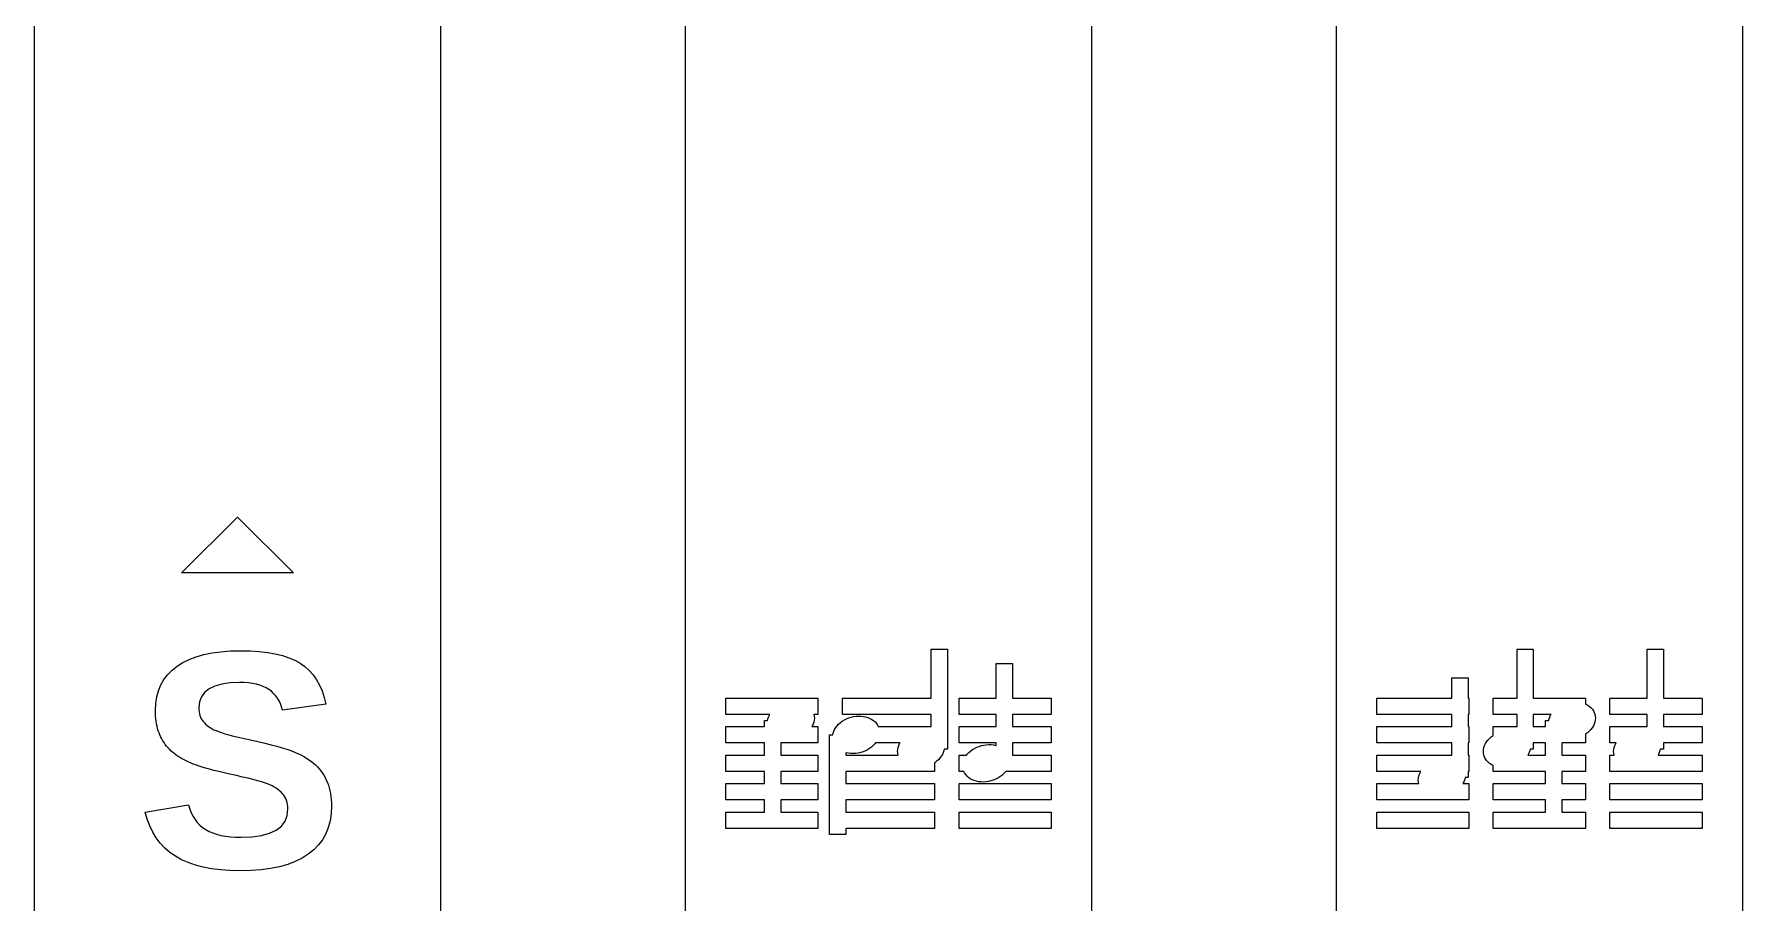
# Model space of a CAD drawing. Header units: metres. Extents: x -12 to 180, y -1275 to 154.
# Drawn here: x 0 to 84, y -316.9 to -274.2 of the extents above; entities that cross this region are included whole.
import ezdxf

# ---------------------------------------------------------------- set-up
doc = ezdxf.new("R2010")
doc.units = ezdxf.units.M

msp = doc.modelspace()

# ---------------------------------------------------------------- linework, layer by layer
for p, q in [((0, -235.011), (0, -385.011)), ((20, -385.011), (20, -235.011)), ((32, -235.011), (32, -385.011)), ((52, -385.011), (52, -235.011)), ((64, -235.011), (64, -385.011)), ((84, -385.011), (84, -235.011)), ((7.25, -300.661), (10, -297.911)), ((10, -297.911), (12.75, -300.661)), ((12.75, -300.661), (7.25, -300.661)), ((7.31003, -305.059), (7.62326, -304.906)), ((7.62326, -304.906), (7.9669, -304.776)), ((7.9669, -304.776), (8.34097, -304.669)), ((8.34097, -304.669), (8.74545, -304.586)), ((8.74545, -304.586), (9.18036, -304.527)), ((9.18036, -304.527), (9.64568, -304.492)), ((9.64568, -304.492), (10.1414, -304.48)), ((10.1414, -304.48), (10.6148, -304.489)), ((10.6148, -304.489), (11.0578, -304.518)), ((11.0578, -304.518), (11.4703, -304.566)), ((11.4703, -304.566), (11.8524, -304.633)), ((11.8524, -304.633), (12.2041, -304.719)), ((12.2041, -304.719), (12.5254, -304.824)), ((12.5254, -304.824), (12.8162, -304.948)), ((44.1, -306.811), (44.1, -304.411)), ((44.1, -304.411), (44.9, -304.411)), ((44.9, -304.411), (44.9, -309.311)), ((72.9, -306.811), (72.9, -304.411)), ((72.9, -304.411), (73.7, -304.411)), ((73.7, -304.411), (73.7, -306.811)), ((79.3, -306.811), (79.3, -304.411)), ((79.3, -304.411), (80.1, -304.411)), ((80.1, -304.411), (80.1, -306.811)), ((6.37494, -305.899), (6.55891, -305.657)), ((6.55891, -305.657), (6.77634, -305.437)), ((6.77634, -305.437), (7.02721, -305.237)), ((7.02721, -305.237), (7.31003, -305.059)), ((12.8162, -304.948), (13.0766, -305.092)), ((13.0766, -305.092), (13.311, -305.257)), ((13.311, -305.257), (13.5235, -305.447)), ((13.5235, -305.447), (13.7143, -305.662)), ((13.7143, -305.662), (13.8833, -305.903)), ((47.3, -306.811), (47.3, -305.111)), ((47.3, -305.111), (48.1, -305.111)), ((48.1, -305.111), (48.1, -306.811)), ((6.0237, -306.748), (6.10733, -306.444)), ((6.10733, -306.444), (6.22441, -306.161)), ((6.22441, -306.161), (6.37494, -305.899)), ((8.37875, -306.528), (8.22256, -306.744)), ((8.59741, -306.352), (8.37875, -306.528)), ((8.87854, -306.215), (8.59741, -306.352)), ((9.22214, -306.117), (8.87854, -306.215)), ((9.62822, -306.058), (9.22214, -306.117)), ((10.0968, -306.039), (9.62822, -306.058)), ((10.3249, -306.044), (10.0968, -306.039)), ((10.5394, -306.06), (10.3249, -306.044)), ((10.7403, -306.087), (10.5394, -306.06)), ((10.9275, -306.125), (10.7403, -306.087)), ((11.1011, -306.173), (10.9275, -306.125)), ((11.261, -306.232), (11.1011, -306.173)), ((11.4074, -306.302), (11.261, -306.232)), ((11.5401, -306.382), (11.4074, -306.302)), ((11.6606, -306.473), (11.5401, -306.382)), ((11.7706, -306.575), (11.6606, -306.473)), ((11.87, -306.687), (11.7706, -306.575)), ((13.8833, -305.903), (14.0304, -306.168)), ((14.0304, -306.168), (14.1558, -306.458)), ((14.1558, -306.458), (14.2593, -306.773)), ((69.7, -306.811), (69.7, -305.811)), ((69.7, -305.811), (70.5, -305.811)), ((70.5, -305.811), (70.5, -306.811)), ((5.9568, -307.419), (5.97353, -307.073)), ((5.95908, -307.557), (5.9568, -307.419)), ((5.97353, -307.073), (6.0237, -306.748)), ((8.12886, -306.998), (8.09763, -307.292)), ((8.09763, -307.292), (8.10094, -307.392)), ((8.10094, -307.392), (8.1109, -307.488)), ((8.22256, -306.744), (8.12886, -306.998)), ((11.9587, -306.809), (11.87, -306.687)), ((12.0369, -306.942), (11.9587, -306.809)), ((12.1044, -307.086), (12.0369, -306.942)), ((12.1613, -307.239), (12.1044, -307.086)), ((12.2076, -307.404), (12.1613, -307.239)), ((14.3411, -307.113), (12.2076, -307.404)), ((14.2593, -306.773), (14.3411, -307.113)), ((34, -307.611), (34, -306.811)), ((34, -306.811), (38.5333, -306.811)), ((38.5333, -306.811), (38.5333, -307.611)), ((39.7333, -307.611), (39.7333, -306.811)), ((39.7333, -306.811), (44.1, -306.811)), ((45.4667, -307.611), (45.4667, -306.811)), ((45.4667, -306.811), (47.3, -306.811)), ((48.1, -306.811), (50, -306.811)), ((50, -306.811), (50, -307.611)), ((66, -307.611), (66, -306.811)), ((66, -306.811), (69.7, -306.811)), ((70.5, -306.811), (70.5333, -306.811)), ((70.5333, -306.811), (70.5333, -307.611)), ((71.7333, -307.611), (71.7333, -306.811)), ((71.7333, -306.811), (72.9, -306.811)), ((73.7, -306.811), (76.2667, -306.811)), ((76.2667, -306.811), (76.2667, -307.097)), ((76.2667, -307.097), (76.284, -307.104)), ((76.284, -307.104), (76.3774, -307.155)), ((76.3774, -307.155), (76.4622, -307.214)), ((76.4622, -307.214), (76.5377, -307.281)), ((76.5377, -307.281), (76.6028, -307.354)), ((76.6028, -307.354), (76.657, -307.434)), ((76.657, -307.434), (76.6996, -307.519)), ((77.4667, -307.611), (77.4667, -306.811)), ((77.4667, -306.811), (79.3, -306.811)), ((80.1, -306.811), (82, -306.811)), ((82, -306.811), (82, -307.611)), ((5.9659, -307.691), (5.95908, -307.557)), ((5.97725, -307.821), (5.9659, -307.691)), ((5.99316, -307.947), (5.97725, -307.821)), ((6.01361, -308.069), (5.99316, -307.947)), ((6.0386, -308.187), (6.01361, -308.069)), ((6.06815, -308.301), (6.0386, -308.187)), ((8.1109, -307.488), (8.1275, -307.579)), ((8.1275, -307.579), (8.15076, -307.665)), ((8.15076, -307.665), (8.18063, -307.747)), ((8.18063, -307.747), (8.21716, -307.824)), ((8.21716, -307.824), (8.26033, -307.896)), ((8.26033, -307.896), (8.31015, -307.963)), ((8.31015, -307.963), (8.3665, -308.027)), ((8.3665, -308.027), (8.42928, -308.089)), ((8.42928, -308.089), (8.49844, -308.148)), ((8.49844, -308.148), (8.57404, -308.205)), ((8.57404, -308.205), (8.65602, -308.259)), ((8.65602, -308.259), (8.74443, -308.311)), ((36.1696, -307.611), (34, -307.611)), ((34, -309.011), (34, -308.211)), ((34, -308.211), (35.9, -308.211)), ((35.9, -308.211), (35.9, -307.911)), ((35.9, -307.911), (36.0572, -307.911)), ((36.0572, -307.911), (36.0728, -307.834)), ((36.0728, -307.834), (36.1048, -307.739)), ((36.1048, -307.739), (36.1488, -307.645)), ((36.1488, -307.645), (36.1696, -307.611)), ((38.2512, -308.177), (38.2304, -308.211)), ((38.2304, -308.211), (38.5333, -308.211)), ((38.2952, -308.084), (38.2512, -308.177)), ((38.3272, -307.988), (38.2952, -308.084)), ((38.3468, -307.892), (38.3272, -307.988)), ((38.5333, -307.611), (38.3307, -307.611)), ((38.3307, -307.611), (38.3483, -307.701)), ((38.3539, -307.796), (38.3468, -307.892)), ((38.3483, -307.701), (38.3539, -307.796)), ((38.5333, -308.211), (38.5333, -309.011)), ((39.3488, -308.345), (39.4043, -308.254)), ((39.4043, -308.254), (39.4707, -308.168)), ((39.4707, -308.168), (39.5473, -308.086)), ((39.5473, -308.086), (39.6332, -308.01)), ((39.6332, -308.01), (39.7276, -307.94)), ((39.7276, -307.94), (39.8293, -307.878)), ((44.1, -307.611), (39.7333, -307.611)), ((39.8293, -307.878), (39.9372, -307.824)), ((39.9372, -307.824), (40.0502, -307.778)), ((40.0502, -307.778), (40.1671, -307.742)), ((40.1671, -307.742), (40.2865, -307.715)), ((40.2865, -307.715), (40.4071, -307.698)), ((40.4071, -307.698), (40.5277, -307.691)), ((40.5277, -307.691), (40.6469, -307.694)), ((40.6469, -307.694), (40.7633, -307.707)), ((40.7633, -307.707), (40.8758, -307.73)), ((40.8758, -307.73), (40.9831, -307.762)), ((40.9831, -307.762), (41.084, -307.804)), ((41.084, -307.804), (41.1774, -307.855)), ((41.1774, -307.855), (41.2623, -307.914)), ((41.2623, -307.914), (41.3377, -307.981)), ((41.3377, -307.981), (41.4028, -308.054)), ((41.4028, -308.054), (41.457, -308.134)), ((41.457, -308.134), (41.4956, -308.211)), ((41.4956, -308.211), (44.1, -308.211)), ((44.1, -308.211), (44.1, -307.611)), ((47.3, -307.611), (45.4667, -307.611)), ((45.4667, -309.011), (45.4667, -308.211)), ((45.4667, -308.211), (47.3, -308.211)), ((47.3, -308.211), (47.3, -307.611)), ((50, -307.611), (48.1, -307.611)), ((48.1, -307.611), (48.1, -308.211)), ((48.1, -308.211), (50, -308.211)), ((50, -308.211), (50, -309.011)), ((69.7, -307.611), (66, -307.611)), ((66, -309.011), (66, -308.211)), ((66, -308.211), (69.7, -308.211)), ((69.7, -308.211), (69.7, -307.611)), ((70.5333, -307.611), (70.5, -307.611)), ((70.5, -307.611), (70.5, -308.211)), ((70.5, -308.211), (70.5333, -308.211)), ((70.5333, -308.211), (70.5333, -309.011)), ((72.9, -307.611), (71.7333, -307.611)), ((71.7333, -308.637), (71.7333, -308.211)), ((71.7333, -308.211), (72.9, -308.211)), ((72.9, -308.211), (72.9, -307.611)), ((74.5696, -307.611), (73.7, -307.611)), ((73.7, -307.611), (73.7, -308.211)), ((73.7, -308.211), (74.3, -308.211)), ((74.3, -307.911), (74.4571, -307.911)), ((74.3, -308.211), (74.3, -307.911)), ((74.4571, -307.911), (74.4728, -307.834)), ((74.4728, -307.834), (74.5048, -307.739)), ((74.5048, -307.739), (74.5488, -307.645)), ((74.5488, -307.645), (74.5696, -307.611)), ((76.5957, -308.268), (76.5293, -308.355)), ((76.6512, -308.177), (76.5957, -308.268)), ((76.6952, -308.084), (76.6512, -308.177)), ((76.7272, -307.988), (76.6952, -308.084)), ((76.6996, -307.519), (76.7301, -307.608)), ((76.7468, -307.892), (76.7272, -307.988)), ((76.7301, -307.608), (76.7483, -307.701)), ((76.7538, -307.796), (76.7468, -307.892)), ((76.7483, -307.701), (76.7538, -307.796)), ((79.3, -307.611), (77.4667, -307.611)), ((77.4667, -309.011), (77.4667, -308.211)), ((77.4667, -308.211), (79.3, -308.211)), ((79.3, -308.211), (79.3, -307.611)), ((82, -307.611), (80.1, -307.611)), ((80.1, -307.611), (80.1, -308.211)), ((80.1, -308.211), (82, -308.211)), ((82, -308.211), (82, -309.011)), ((6.10222, -308.411), (6.06815, -308.301)), ((6.14038, -308.517), (6.10222, -308.411)), ((6.18216, -308.62), (6.14038, -308.517)), ((6.22754, -308.72), (6.18216, -308.62)), ((6.27655, -308.816), (6.22754, -308.72)), ((6.32916, -308.908), (6.27655, -308.816)), ((6.38539, -308.997), (6.32916, -308.908)), ((6.44522, -309.082), (6.38539, -308.997)), ((6.50867, -309.164), (6.44522, -309.082)), ((8.74443, -308.311), (8.83923, -308.36)), ((8.83923, -308.36), (8.94044, -308.407)), ((8.94044, -308.407), (9.05829, -308.454)), ((9.05829, -308.454), (9.20294, -308.504)), ((9.20294, -308.504), (9.3744, -308.557)), ((9.3744, -308.557), (9.57266, -308.613)), ((9.57266, -308.613), (9.79774, -308.672)), ((9.79774, -308.672), (10.0496, -308.734)), ((10.0496, -308.734), (10.3283, -308.798)), ((10.3283, -308.798), (10.6338, -308.866)), ((10.6338, -308.866), (10.9989, -308.945)), ((10.9989, -308.945), (11.3371, -309.023)), ((11.3371, -309.023), (11.6483, -309.1)), ((11.6483, -309.1), (11.9326, -309.175)), ((35.9, -309.011), (34, -309.011)), ((35.9, -309.611), (35.9, -309.011)), ((38.5333, -309.011), (36.7, -309.011)), ((36.7, -309.011), (36.7, -309.611)), ((39.1, -313.511), (39.1, -308.611)), ((39.1, -308.611), (39.2572, -308.611)), ((39.2572, -308.611), (39.2728, -308.534)), ((39.2728, -308.534), (39.3048, -308.439)), ((39.3048, -308.439), (39.3488, -308.345)), ((41.3293, -309.055), (41.2527, -309.136)), ((41.3625, -309.011), (41.3293, -309.055)), ((42.5696, -309.011), (41.3625, -309.011)), ((42.5048, -309.139), (42.5488, -309.045)), ((42.5488, -309.045), (42.5696, -309.011)), ((47.3, -309.011), (45.4667, -309.011)), ((46.5671, -309.142), (46.6865, -309.115)), ((46.6865, -309.115), (46.8071, -309.098)), ((46.8071, -309.098), (46.9277, -309.091)), ((46.9277, -309.091), (47.0468, -309.094)), ((47.0468, -309.094), (47.1633, -309.107)), ((47.1633, -309.107), (47.2758, -309.13)), ((47.3, -309.137), (47.3, -309.011)), ((50, -309.011), (48.1, -309.011)), ((48.1, -309.011), (48.1, -309.611)), ((69.7, -309.011), (66, -309.011)), ((69.7, -309.611), (69.7, -309.011)), ((70.5333, -309.011), (70.5, -309.011)), ((70.5, -309.011), (70.5, -309.611)), ((71.3048, -309.139), (71.3488, -309.045)), ((71.3488, -309.045), (71.4043, -308.954)), ((71.4043, -308.954), (71.4707, -308.868)), ((71.4707, -308.868), (71.5473, -308.786)), ((71.5473, -308.786), (71.6332, -308.71)), ((71.6332, -308.71), (71.7276, -308.64)), ((71.7276, -308.64), (71.7333, -308.637)), ((74.3, -309.011), (73.7, -309.011)), ((73.7, -309.011), (73.7, -309.311)), ((74.3, -309.611), (74.3, -309.011)), ((76.2667, -309.011), (75.1, -309.011)), ((75.1, -309.011), (75.1, -309.611)), ((76.2724, -308.582), (76.2667, -308.586)), ((76.2667, -308.586), (76.2667, -309.011)), ((76.3668, -308.513), (76.2724, -308.582)), ((76.4527, -308.436), (76.3668, -308.513)), ((76.5293, -308.355), (76.4527, -308.436)), ((77.7696, -309.011), (77.4667, -309.011)), ((77.7048, -309.139), (77.7488, -309.045)), ((77.7488, -309.045), (77.7696, -309.011)), ((82, -309.011), (80.1, -309.011)), ((80.1, -309.011), (80.1, -309.311)), ((6.5757, -309.243), (6.50867, -309.164)), ((6.64622, -309.319), (6.5757, -309.243)), ((6.72025, -309.392), (6.64622, -309.319)), ((6.79776, -309.462), (6.72025, -309.392)), ((6.87875, -309.529), (6.79776, -309.462)), ((6.96324, -309.593), (6.87875, -309.529)), ((7.05124, -309.654), (6.96324, -309.593)), ((7.14272, -309.713), (7.05124, -309.654)), ((7.23737, -309.769), (7.14272, -309.713)), ((7.33481, -309.823), (7.23737, -309.769)), ((7.43504, -309.875), (7.33481, -309.823)), ((7.53809, -309.925), (7.43504, -309.875)), ((7.64391, -309.974), (7.53809, -309.925)), ((11.9326, -309.175), (12.19, -309.248)), ((12.19, -309.248), (12.4205, -309.32)), ((12.4205, -309.32), (12.624, -309.39)), ((12.624, -309.39), (12.8007, -309.459)), ((12.8007, -309.459), (12.9596, -309.528)), ((12.9596, -309.528), (13.11, -309.601)), ((13.11, -309.601), (13.2519, -309.676)), ((13.2519, -309.676), (13.3853, -309.754)), ((13.3853, -309.754), (13.5102, -309.834)), ((13.5102, -309.834), (13.6266, -309.918)), ((13.6266, -309.918), (13.7344, -310.004)), ((34, -310.411), (34, -309.611)), ((34, -309.611), (35.9, -309.611)), ((36.7, -309.611), (38.5333, -309.611)), ((38.5333, -309.611), (38.5333, -310.411)), ((39.9242, -309.492), (39.9, -309.485)), ((39.9, -309.485), (39.9, -309.611)), ((39.9, -309.611), (42.4693, -309.611)), ((40.0367, -309.515), (39.9242, -309.492)), ((40.1532, -309.528), (40.0367, -309.515)), ((40.2723, -309.531), (40.1532, -309.528)), ((40.3929, -309.524), (40.2723, -309.531)), ((40.5135, -309.507), (40.3929, -309.524)), ((40.6329, -309.48), (40.5135, -309.507)), ((40.7498, -309.444), (40.6329, -309.48)), ((40.8628, -309.398), (40.7498, -309.444)), ((40.9708, -309.344), (40.8628, -309.398)), ((41.0725, -309.282), (40.9708, -309.344)), ((41.1668, -309.213), (41.0725, -309.282)), ((41.2527, -309.136), (41.1668, -309.213)), ((42.4461, -309.427), (42.4532, -309.33)), ((42.4517, -309.521), (42.4461, -309.427)), ((42.4693, -309.611), (42.4517, -309.521)), ((42.4532, -309.33), (42.4728, -309.234)), ((42.4728, -309.234), (42.5048, -309.139)), ((44.3668, -309.913), (44.2724, -309.982)), ((44.4527, -309.836), (44.3668, -309.913)), ((44.5293, -309.755), (44.4527, -309.836)), ((44.5957, -309.668), (44.5293, -309.755)), ((44.6512, -309.577), (44.5957, -309.668)), ((44.6952, -309.484), (44.6512, -309.577)), ((44.7272, -309.388), (44.6952, -309.484)), ((44.7428, -309.311), (44.7272, -309.388)), ((44.9, -309.311), (44.7428, -309.311)), ((45.4667, -310.411), (45.4667, -309.611)), ((45.4667, -309.611), (45.8374, -309.611)), ((45.8374, -309.611), (45.8707, -309.568)), ((45.8707, -309.568), (45.9473, -309.486)), ((45.9473, -309.486), (46.0332, -309.41)), ((46.0332, -309.41), (46.1275, -309.34)), ((46.1275, -309.34), (46.2292, -309.278)), ((46.2292, -309.278), (46.3372, -309.224)), ((46.3372, -309.224), (46.4502, -309.178)), ((46.4502, -309.178), (46.5671, -309.142)), ((47.2758, -309.13), (47.3, -309.137)), ((48.1, -309.611), (50, -309.611)), ((50, -309.611), (50, -310.411)), ((66, -310.411), (66, -309.611)), ((66, -309.611), (69.7, -309.611)), ((70.5, -309.611), (70.5333, -309.611)), ((70.5333, -309.611), (70.5333, -310.411)), ((71.2462, -309.427), (71.2532, -309.33)), ((71.2517, -309.521), (71.2462, -309.427)), ((71.2699, -309.614), (71.2517, -309.521)), ((71.2532, -309.33), (71.2728, -309.234)), ((71.3004, -309.703), (71.2699, -309.614)), ((71.2728, -309.234), (71.3048, -309.139)), ((71.343, -309.788), (71.3004, -309.703)), ((71.3972, -309.868), (71.343, -309.788)), ((71.4623, -309.941), (71.3972, -309.868)), ((71.5378, -310.008), (71.4623, -309.941)), ((73.4512, -309.577), (73.4304, -309.611)), ((73.4304, -309.611), (74.3, -309.611)), ((73.4952, -309.484), (73.4512, -309.577)), ((73.5272, -309.388), (73.4952, -309.484)), ((73.5429, -309.311), (73.5272, -309.388)), ((73.7, -309.311), (73.5429, -309.311)), ((75.1, -309.611), (76.2667, -309.611)), ((76.2667, -309.611), (76.2667, -310.411)), ((77.4667, -310.411), (77.4667, -309.611)), ((77.4667, -309.611), (77.6693, -309.611)), ((77.6461, -309.427), (77.6532, -309.33)), ((77.6517, -309.521), (77.6461, -309.427)), ((77.6693, -309.611), (77.6517, -309.521)), ((77.6532, -309.33), (77.6728, -309.234)), ((77.6728, -309.234), (77.7048, -309.139)), ((79.8512, -309.577), (79.8304, -309.611)), ((79.8304, -309.611), (82, -309.611)), ((79.8952, -309.484), (79.8512, -309.577)), ((79.9272, -309.388), (79.8952, -309.484)), ((79.9428, -309.311), (79.9272, -309.388)), ((80.1, -309.311), (79.9428, -309.311)), ((82, -309.611), (82, -310.411)), ((7.75253, -310.02), (7.64391, -309.974)), ((7.86395, -310.065), (7.75253, -310.02)), ((7.97816, -310.108), (7.86395, -310.065)), ((8.105, -310.152), (7.97816, -310.108)), ((8.2542, -310.199), (8.105, -310.152)), ((8.42578, -310.249), (8.2542, -310.199)), ((8.61974, -310.303), (8.42578, -310.249)), ((8.83607, -310.36), (8.61974, -310.303)), ((9.0748, -310.42), (8.83607, -310.36)), ((9.33589, -310.484), (9.0748, -310.42)), ((9.61937, -310.552), (9.33589, -310.484)), ((9.94681, -310.619), (9.61937, -310.552)), ((10.2466, -310.685), (9.94681, -310.619)), ((10.5188, -310.747), (10.2466, -310.685)), ((10.7634, -310.807), (10.5188, -310.747)), ((13.7344, -310.004), (13.8338, -310.093)), ((13.8338, -310.093), (13.9261, -310.186)), ((13.9261, -310.186), (14.0128, -310.283)), ((14.0128, -310.283), (14.094, -310.384)), ((14.094, -310.384), (14.1695, -310.49)), ((14.1695, -310.49), (14.2394, -310.601)), ((14.2394, -310.601), (14.3038, -310.715)), ((14.3038, -310.715), (14.3625, -310.835)), ((35.9, -310.411), (34, -310.411)), ((35.9, -311.011), (35.9, -310.411)), ((38.5333, -310.411), (36.7, -310.411)), ((36.7, -310.411), (36.7, -311.011)), ((44.2667, -310.411), (39.9, -310.411)), ((39.9, -310.411), (39.9, -311.011)), ((44.2724, -309.982), (44.2667, -309.986)), ((44.2667, -309.986), (44.2667, -310.411)), ((45.7044, -310.411), (45.4667, -310.411)), ((45.743, -310.488), (45.7044, -310.411)), ((45.7971, -310.568), (45.743, -310.488)), ((45.8623, -310.641), (45.7971, -310.568)), ((45.9377, -310.708), (45.8623, -310.641)), ((46.0226, -310.767), (45.9377, -310.708)), ((46.116, -310.818), (46.0226, -310.767)), ((47.2628, -310.798), (47.1498, -310.844)), ((47.3707, -310.744), (47.2628, -310.798)), ((47.4724, -310.682), (47.3707, -310.744)), ((47.5668, -310.613), (47.4724, -310.682)), ((47.6527, -310.536), (47.5668, -310.613)), ((47.7293, -310.454), (47.6527, -310.536)), ((47.7625, -310.411), (47.7293, -310.454)), ((50, -310.411), (47.7625, -310.411)), ((68.1696, -310.411), (66, -310.411)), ((68.0462, -310.827), (68.0532, -310.73)), ((68.0532, -310.73), (68.0728, -310.634)), ((68.0728, -310.634), (68.1048, -310.539)), ((68.1048, -310.539), (68.1488, -310.445)), ((68.1488, -310.445), (68.1696, -310.411)), ((70.3272, -310.788), (70.2952, -310.883)), ((70.3429, -310.711), (70.3272, -310.788)), ((70.5, -310.711), (70.3429, -310.711)), ((70.5333, -310.411), (70.5, -310.411)), ((70.5, -310.411), (70.5, -310.711)), ((71.6226, -310.067), (71.5378, -310.008)), ((71.716, -310.118), (71.6226, -310.067)), ((71.7333, -310.125), (71.716, -310.118)), ((71.7333, -310.411), (71.7333, -310.125)), ((74.3, -310.411), (71.7333, -310.411)), ((74.3, -311.011), (74.3, -310.411)), ((76.2667, -310.411), (75.1, -310.411)), ((75.1, -310.411), (75.1, -311.011)), ((82, -310.411), (77.4667, -310.411)), ((10.9803, -310.865), (10.7634, -310.807)), ((11.1697, -310.92), (10.9803, -310.865)), ((11.3314, -310.972), (11.1697, -310.92)), ((11.4655, -311.022), (11.3314, -310.972)), ((11.5824, -311.072), (11.4655, -311.022)), ((11.6925, -311.125), (11.5824, -311.072)), ((11.7959, -311.181), (11.6925, -311.125)), ((11.8925, -311.24), (11.7959, -311.181)), ((11.9824, -311.302), (11.8925, -311.24)), ((12.0655, -311.367), (11.9824, -311.302)), ((12.1418, -311.435), (12.0655, -311.367)), ((12.2114, -311.507), (12.1418, -311.435)), ((12.2735, -311.582), (12.2114, -311.507)), ((12.3273, -311.662), (12.2735, -311.582)), ((14.3625, -310.835), (14.4157, -310.958)), ((14.4157, -310.958), (14.4629, -311.087)), ((14.4629, -311.087), (14.5038, -311.22)), ((14.5038, -311.22), (14.5384, -311.357)), ((14.5384, -311.357), (14.5667, -311.5)), ((14.5667, -311.5), (14.5888, -311.647)), ((34, -311.811), (34, -311.011)), ((34, -311.011), (35.9, -311.011)), ((36.7, -311.011), (38.5333, -311.011)), ((38.5333, -311.011), (38.5333, -311.811)), ((39.9, -311.011), (44.2667, -311.011)), ((44.2667, -311.011), (44.2667, -311.811)), ((45.4667, -311.811), (45.4667, -311.011)), ((45.4667, -311.011), (50, -311.011)), ((46.2169, -310.86), (46.116, -310.818)), ((46.3242, -310.892), (46.2169, -310.86)), ((46.4367, -310.915), (46.3242, -310.892)), ((46.5531, -310.928), (46.4367, -310.915)), ((46.6723, -310.931), (46.5531, -310.928)), ((46.7929, -310.924), (46.6723, -310.931)), ((46.9135, -310.907), (46.7929, -310.924)), ((47.0329, -310.88), (46.9135, -310.907)), ((47.1498, -310.844), (47.0329, -310.88)), ((50, -311.011), (50, -311.811)), ((66, -311.811), (66, -311.011)), ((66, -311.011), (68.0693, -311.011)), ((68.0517, -310.921), (68.0462, -310.827)), ((68.0693, -311.011), (68.0517, -310.921)), ((70.2512, -310.977), (70.2304, -311.011)), ((70.2304, -311.011), (70.5333, -311.011)), ((70.2952, -310.883), (70.2512, -310.977)), ((70.5333, -311.011), (70.5333, -311.811)), ((71.7333, -311.811), (71.7333, -311.011)), ((71.7333, -311.011), (74.3, -311.011)), ((75.1, -311.011), (76.2667, -311.011)), ((76.2667, -311.011), (76.2667, -311.811)), ((77.4667, -311.811), (77.4667, -311.011)), ((77.4667, -311.011), (82, -311.011)), ((82, -311.011), (82, -311.811)), ((5.46445, -312.409), (7.59041, -312.059)), ((5.55933, -312.761), (5.46445, -312.409)), ((7.59041, -312.059), (7.65089, -312.26)), ((7.65089, -312.26), (7.72418, -312.448)), ((7.72418, -312.448), (7.8103, -312.621)), ((12.3728, -311.747), (12.3273, -311.662)), ((12.41, -311.837), (12.3728, -311.747)), ((12.439, -311.931), (12.41, -311.837)), ((12.4597, -312.031), (12.439, -311.931)), ((12.4402, -312.574), (12.4763, -312.245)), ((12.4721, -312.136), (12.4597, -312.031)), ((12.4763, -312.245), (12.4721, -312.136)), ((14.5888, -311.647), (14.6045, -311.8)), ((14.6171, -312.118), (14.5992, -312.493)), ((14.6045, -311.8), (14.6139, -311.956)), ((14.6139, -311.956), (14.6171, -312.118)), ((35.9, -311.811), (34, -311.811)), ((34, -313.211), (34, -312.411)), ((34, -312.411), (35.9, -312.411)), ((35.9, -312.411), (35.9, -311.811)), ((38.5333, -311.811), (36.7, -311.811)), ((36.7, -311.811), (36.7, -312.411)), ((36.7, -312.411), (38.5333, -312.411)), ((38.5333, -312.411), (38.5333, -313.211)), ((44.2667, -311.811), (39.9, -311.811)), ((39.9, -311.811), (39.9, -312.411)), ((39.9, -312.411), (44.2667, -312.411)), ((44.2667, -312.411), (44.2667, -313.211)), ((50, -311.811), (45.4667, -311.811)), ((45.4667, -313.211), (45.4667, -312.411)), ((45.4667, -312.411), (50, -312.411)), ((50, -312.411), (50, -313.211)), ((70.5333, -311.811), (66, -311.811)), ((66, -313.211), (66, -312.411)), ((66, -312.411), (70.5333, -312.411)), ((70.5333, -312.411), (70.5333, -313.211)), ((74.3, -311.811), (71.7333, -311.811)), ((71.7333, -313.211), (71.7333, -312.411)), ((71.7333, -312.411), (74.3, -312.411)), ((74.3, -312.411), (74.3, -311.811)), ((76.2667, -311.811), (75.1, -311.811)), ((75.1, -311.811), (75.1, -312.411)), ((75.1, -312.411), (76.2667, -312.411)), ((76.2667, -312.411), (76.2667, -313.211)), ((82, -311.811), (77.4667, -311.811)), ((77.4667, -313.211), (77.4667, -312.411)), ((77.4667, -312.411), (82, -312.411)), ((82, -312.411), (82, -313.211)), ((5.67984, -313.09), (5.55933, -312.761)), ((5.826, -313.396), (5.67984, -313.09)), ((7.8103, -312.621), (7.90926, -312.779)), ((7.90926, -312.779), (8.02101, -312.924)), ((8.02101, -312.924), (8.1456, -313.054)), ((8.1456, -313.054), (8.283, -313.169)), ((8.283, -313.169), (8.43323, -313.271)), ((8.43323, -313.271), (8.59747, -313.359)), ((11.5759, -313.45), (11.9, -313.297)), ((11.9, -313.297), (12.1521, -313.1)), ((12.1521, -313.1), (12.3322, -312.859)), ((12.3322, -312.859), (12.4402, -312.574)), ((14.4561, -313.174), (14.3308, -313.48)), ((14.5455, -312.845), (14.4561, -313.174)), ((14.5992, -312.493), (14.5455, -312.845)), ((38.5333, -313.211), (34, -313.211)), ((44.2667, -313.211), (39.9, -313.211)), ((39.9, -313.211), (39.9, -313.511)), ((50, -313.211), (45.4667, -313.211)), ((70.5333, -313.211), (66, -313.211)), ((76.2667, -313.211), (71.7333, -313.211)), ((82, -313.211), (77.4667, -313.211)), ((5.9978, -313.679), (5.826, -313.396)), ((6.19525, -313.939), (5.9978, -313.679)), ((6.41833, -314.176), (6.19525, -313.939)), ((8.59747, -313.359), (8.77687, -313.436)), ((8.77687, -313.436), (8.97141, -313.5)), ((8.97141, -313.5), (9.18109, -313.553)), ((9.18109, -313.553), (9.40593, -313.594)), ((9.40593, -313.594), (9.64592, -313.624)), ((9.64592, -313.624), (9.90106, -313.642)), ((9.90106, -313.642), (10.1713, -313.647)), ((10.1713, -313.647), (10.7115, -313.626)), ((10.7115, -313.626), (11.1797, -313.56)), ((11.1797, -313.56), (11.5759, -313.45)), ((13.973, -314.025), (13.7404, -314.264)), ((14.1698, -313.764), (13.973, -314.025)), ((14.3308, -313.48), (14.1698, -313.764)), ((39.9, -313.511), (39.1, -313.511)), ((6.66705, -314.389), (6.41833, -314.176)), ((6.94141, -314.58), (6.66705, -314.389)), ((7.24223, -314.748), (6.94141, -314.58)), ((7.57033, -314.893), (7.24223, -314.748)), ((7.92569, -315.016), (7.57033, -314.893)), ((12.4627, -314.977), (12.0594, -315.092)), ((12.8326, -314.836), (12.4627, -314.977)), ((13.169, -314.671), (12.8326, -314.836)), ((13.472, -314.479), (13.169, -314.671)), ((13.7404, -314.264), (13.472, -314.479)), ((8.30833, -315.117), (7.92569, -315.016)), ((8.71825, -315.195), (8.30833, -315.117)), ((9.15543, -315.251), (8.71825, -315.195)), ((9.61989, -315.285), (9.15543, -315.251)), ((10.1116, -315.296), (9.61989, -315.285)), ((10.6487, -315.283), (10.1116, -315.296)), ((11.1524, -315.245), (10.6487, -315.283)), ((11.6226, -315.181), (11.1524, -315.245)), ((12.0594, -315.092), (11.6226, -315.181))]:
    msp.add_line(p, q)

doc.saveas('drawing.dxf')
